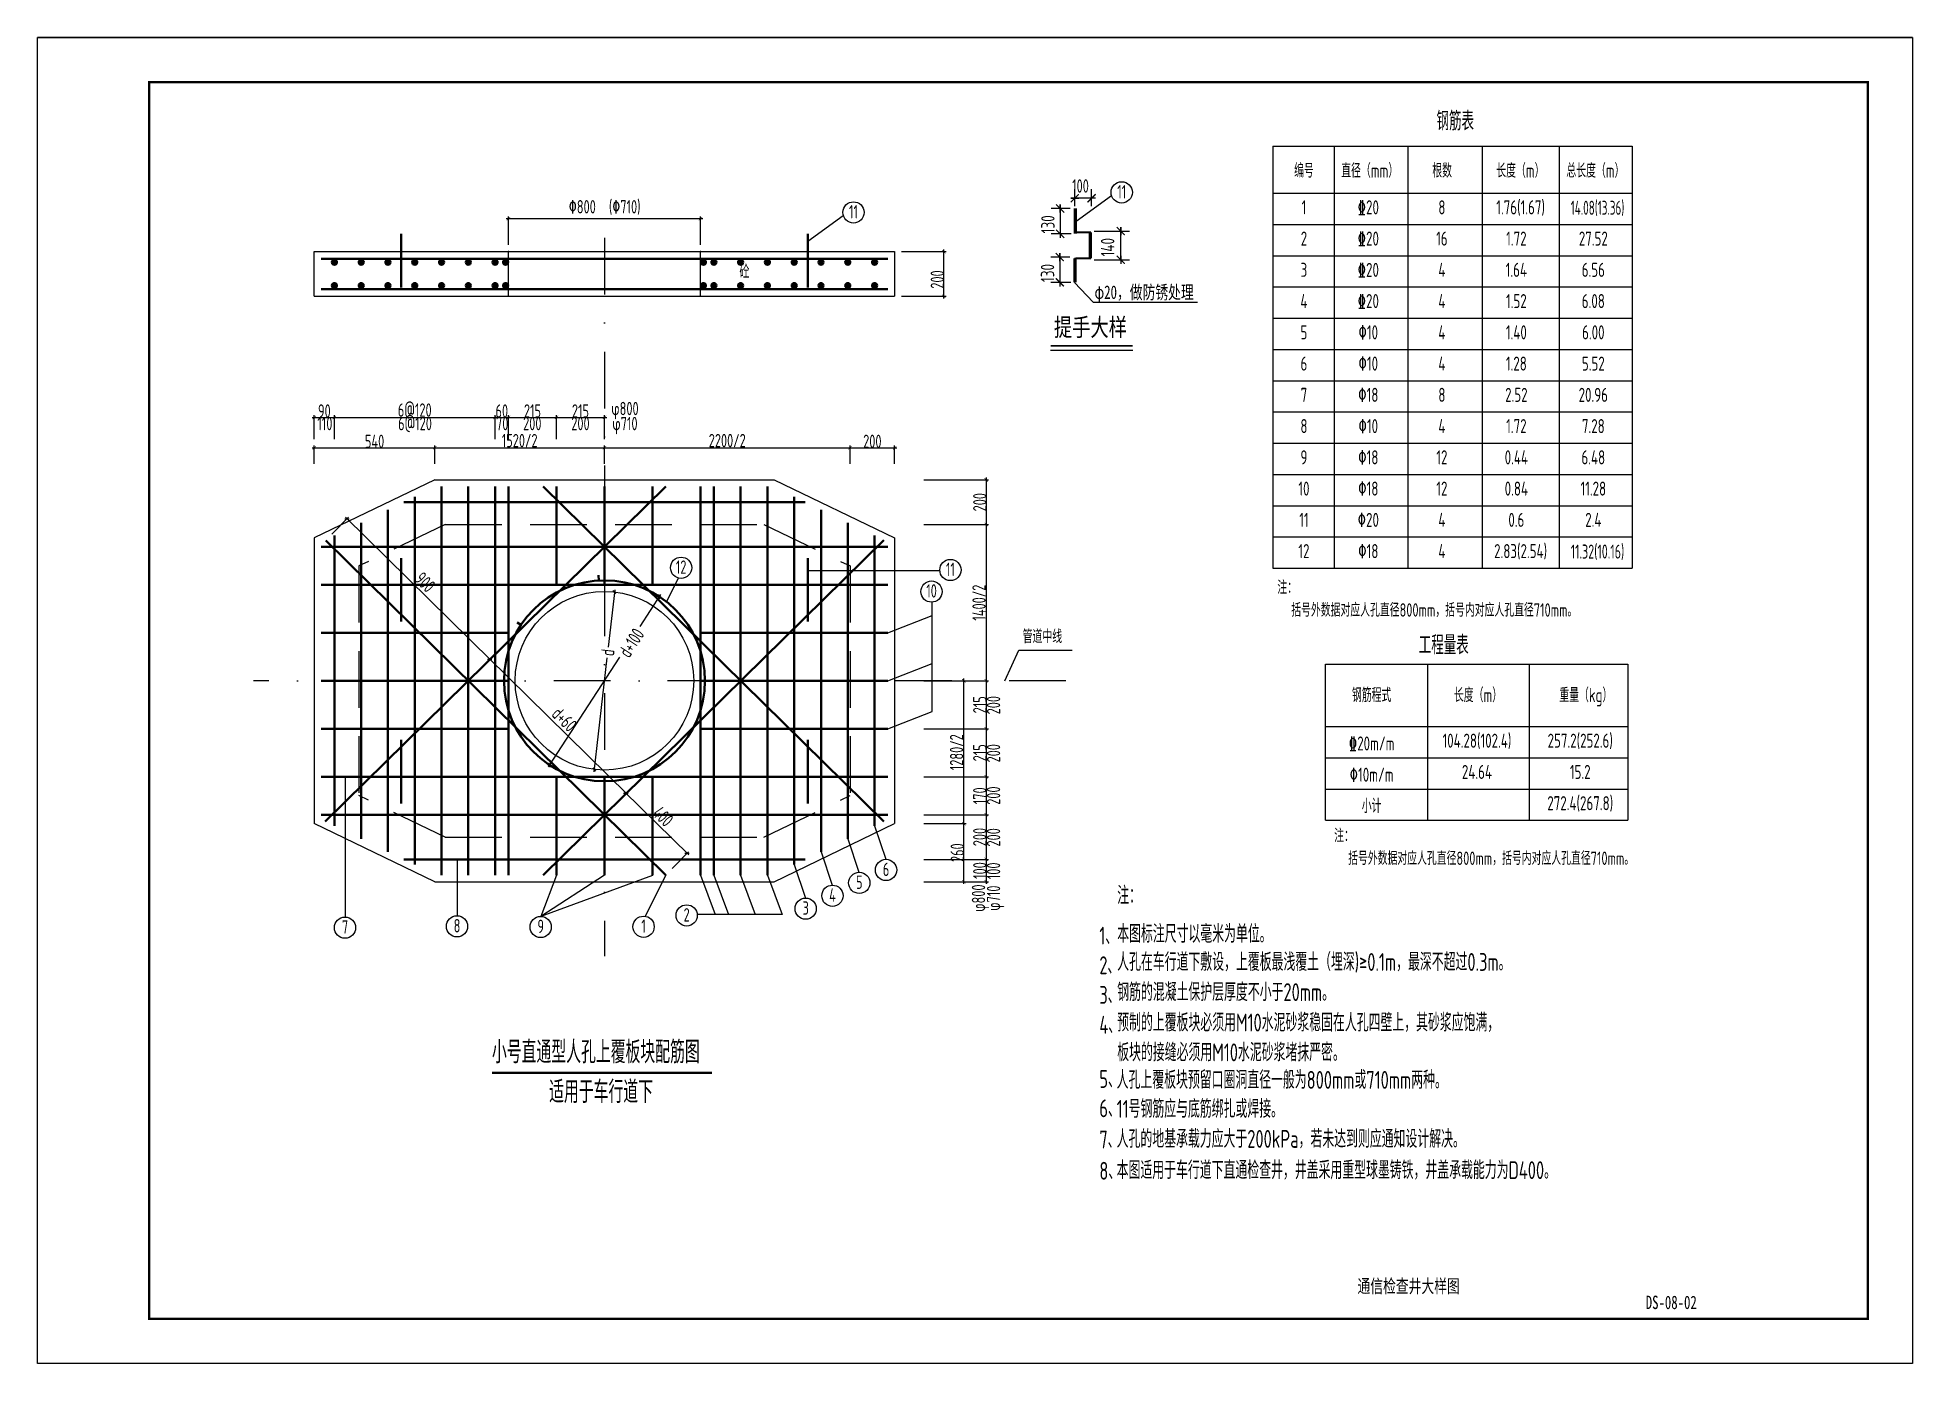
# Model space of a CAD drawing. Extents: x -527 to -107, y 689 to 986.
import ezdxf
from ezdxf.enums import TextEntityAlignment as Align

# ---------------------------------------------------------------- set-up
doc = ezdxf.new("R2010")
doc.units = 0
doc.linetypes.add('DASHDOT', pattern=[25.4, 12.7, -6.35, 0, -6.35])
doc.linetypes.add('DASHED', pattern=[19.05, 12.7, -6.35])
doc.layers.get('0').update_dxf_attribs({"linetype": 'CONTINUOUS'})
doc.layers.get('DEFPOINTS').update_dxf_attribs({"linetype": 'CONTINUOUS'})
for name, color, linetype in [('TK', 7, 'CONTINUOUS'), ('尺寸标注', 3, 'CONTINUOUS'), ('文字', 3, 'CONTINUOUS'), ('标注', 6, 'CONTINUOUS'), ('标注引线', 3, 'CONTINUOUS'), ('表格', 3, 'CONTINUOUS'), ('轮廓线', 1, 'CONTINUOUS')]:
    doc.layers.add(name, color=color, linetype=linetype)
doc.layers.add('钢筋', color=5, linetype='CONTINUOUS', lineweight=40)
doc.styles.add('GJ', font='tssdeng.shx', dxfattribs={"width": 0.75, "bigfont": 'hztxt.shx'})
doc.styles.add('HZTXT', font='仿宋_GB2312_0.ttf', dxfattribs={"width": 0.75, "height": 3})
doc.styles.get("Standard").update_dxf_attribs({"font": 'tssdeng.shx', "width": 0.7, "bigfont": 'tssdchn.shx'})
doc.styles.add('仿宋体', font='simfang.ttf', dxfattribs={"width": 0.7})
doc.dimstyles.get("Standard").update_dxf_attribs({"dimscale": 0, "dimtxt": 4.5, "dimasz": 1.5, "dimexe": 1, "dimexo": 3, "dimtad": 1, "dimdec": 4, "dimlfac": 10, "dimdsep": 46, "dimlunit": 6, "dimtxsty": 'HZTXT', "dimblk1": 'ARCHTICK', "dimblk2": 'ARCHTICK', "dimsah": 1, "dimcen": 2.5, "dimdle": 1, "dimadec": 0, "dimazin": 0, "dimtfac": 1, "dimtdec": 4, "dimtmove": 2, "dimatfit": 3, "dimldrblk": 'ARCHTICK', "dimfxl": 1, "dimtolj": 1, "dimtzin": 0, "dimarcsym": 0})

# ---------------------------------------------------------------- blocks, each defined once
blk = doc.blocks.new('_ARCHTICK')
at = {"color": 0, "linetype": 'ByBlock', "const_width": 0.15}
blk.add_lwpolyline([(-0.5, -0.5), (0.5, 0.5)], dxfattribs=at)
blk = doc.blocks.new('*D8')
at = {"layer": 'DEFPOINTS', "color": 0, "transparency": 16777216}
for p in [(-430.27, 842.01), (-395, 816.87), (-399.77, 812.01)]:
    blk.add_point(p, dxfattribs=at)
at = {"layer": '尺寸标注', "color": 0, "lineweight": -2, "transparency": 16777216}
for p, q in [((-428.87, 843.44), (-425.14, 847.23)), ((-425.99, 846.87), (-425, 846.87)), ((-425.85, 847.22), (-394.64, 816.52)), ((-398.37, 813.44), (-394.64, 817.23)), ((-395.49, 816.87), (-394.5, 816.87))]:
    blk.add_line(p, q, dxfattribs=at)
at = {"layer": '尺寸标注', "color": 0, "transparency": 16777216, "insert": (-408.76, 833.38), "char_height": 3, "attachment_point": 5, "rotation": 315.4735}
blk.add_mtext('\\A1;d+60', dxfattribs=at)
blk = doc.blocks.new('*D9')
at = {"layer": 'DEFPOINTS', "color": 0, "transparency": 16777216}
for p in [(-397.53, 861.89), (-402.01, 822.14)]:
    blk.add_point(p, dxfattribs=at)
at = {"layer": '尺寸标注', "color": 0, "lineweight": -2, "transparency": 16777216}
for p, q in [((-397.47, 862.38), (-398.92, 849.55)), ((-397.22, 861.5), (-397.84, 862.27)), ((-402.07, 821.64), (-399.19, 847.15)), ((-401.71, 821.75), (-402.32, 822.53))]:
    blk.add_line(p, q, dxfattribs=at)
at = {"layer": '尺寸标注', "color": 0, "transparency": 16777216, "insert": (-399.06, 848.35), "char_height": 3, "attachment_point": 5, "rotation": 83.5625}
blk.add_mtext('\\A1;d', dxfattribs=at)
blk = doc.blocks.new('*D7')
at = {"layer": 'DEFPOINTS', "color": 0, "transparency": 16777216}
for p in [(-387.52, 860.89), (-412.02, 823.14)]:
    blk.add_point(p, dxfattribs=at)
at = {"layer": '尺寸标注', "color": 0, "lineweight": -2, "transparency": 16777216}
for p, q in [((-387.25, 861.31), (-391.87, 854.19)), ((-387.42, 860.4), (-387.62, 861.37)), ((-412.3, 822.72), (-396.33, 847.32)), ((-411.92, 822.66), (-412.13, 823.63))]:
    blk.add_line(p, q, dxfattribs=at)
at = {"layer": '尺寸标注', "color": 0, "transparency": 16777216, "insert": (-393.73, 850.51), "char_height": 3, "attachment_point": 5, "rotation": 57.0089}
blk.add_mtext('\\A1;d+100', dxfattribs=at)
blk = doc.blocks.new('*D11')
at = {"layer": 'DEFPOINTS', "color": 0, "transparency": 16777216}
for p in [(-462.21, 873.43), (-425.5, 846.87), (-430.27, 842.01)]:
    blk.add_point(p, dxfattribs=at)
at = {"layer": '尺寸标注', "color": 0, "lineweight": -2, "transparency": 16777216}
for p, q in [((-460.81, 874.86), (-457.09, 878.65)), ((-457.93, 878.28), (-456.94, 878.29)), ((-457.79, 878.64), (-425.14, 846.52)), ((-428.87, 843.44), (-425.14, 847.23)), ((-425.99, 846.87), (-425, 846.87))]:
    blk.add_line(p, q, dxfattribs=at)
at = {"layer": '尺寸标注', "color": 0, "transparency": 16777216, "insert": (-439.98, 864.09), "char_height": 3, "attachment_point": 5, "rotation": 315.4735}
blk.add_mtext('\\A1;900', dxfattribs=at)
blk = doc.blocks.new('*D12')
at = {"layer": 'DEFPOINTS', "color": 0, "transparency": 16777216}
for p in [(-399.77, 812.01), (-381.27, 803.37), (-386.05, 798.51)]:
    blk.add_point(p, dxfattribs=at)
at = {"layer": '尺寸标注', "color": 0, "lineweight": -2, "transparency": 16777216}
for p, q in [((-398.37, 813.44), (-394.64, 817.23)), ((-395.49, 816.87), (-394.5, 816.87)), ((-395.35, 817.22), (-380.91, 803.02)), ((-384.64, 799.94), (-380.92, 803.73)), ((-381.77, 803.37), (-380.78, 803.37))]:
    blk.add_line(p, q, dxfattribs=at)
at = {"layer": '尺寸标注', "color": 0, "transparency": 16777216, "insert": (-386.64, 811.63), "char_height": 3, "attachment_point": 5, "rotation": 315.4735}
blk.add_mtext('\\A1;400', dxfattribs=at)
blk = doc.blocks.new('_DIMX')
blk.add_line((-150, 0), (150, 0))
at = {"const_width": 50}
blk.add_lwpolyline([(-150.36, -150.36), (150.36, 150.36)], dxfattribs=at)

msp = doc.modelspace()

# ---------------------------------------------------------------- hatches: boundary and pattern name
at = {"layer": '钢筋'}
h = msp.add_hatch(color=256, dxfattribs=at)
edge = h.paths.add_edge_path()
edge.add_arc((-460.27, 935.76), 0.563, 0, 360)
h = msp.add_hatch(color=256, dxfattribs=at)
edge = h.paths.add_edge_path()
edge.add_arc((-454.27, 935.76), 0.563, 0, 360)
h = msp.add_hatch(color=256, dxfattribs=at)
edge = h.paths.add_edge_path()
edge.add_arc((-448.27, 935.76), 0.563, 0, 360)
h = msp.add_hatch(color=256, dxfattribs=at)
edge = h.paths.add_edge_path()
edge.add_arc((-442.27, 935.76), 0.563, 0, 360)
h = msp.add_hatch(color=256, dxfattribs=at)
edge = h.paths.add_edge_path()
edge.add_arc((-436.27, 935.76), 0.563, 0, 360)
h = msp.add_hatch(color=256, dxfattribs=at)
edge = h.paths.add_edge_path()
edge.add_arc((-430.27, 935.76), 0.563, 0, 360)
h = msp.add_hatch(color=256, dxfattribs=at)
edge = h.paths.add_edge_path()
edge.add_arc((-424.27, 935.76), 0.563, 0, 360)
h = msp.add_hatch(color=256, dxfattribs=at)
edge = h.paths.add_edge_path()
edge.add_arc((-421.92, 935.76), 0.563, 0, 360)
h = msp.add_hatch(color=256, dxfattribs=at)
edge = h.paths.add_edge_path()
edge.add_arc((-377.62, 935.76), 0.563, 0, 360)
h = msp.add_hatch(color=256, dxfattribs=at)
edge = h.paths.add_edge_path()
edge.add_arc((-375.27, 935.76), 0.563, 0, 360)
h = msp.add_hatch(color=256, dxfattribs=at)
edge = h.paths.add_edge_path()
edge.add_arc((-369.27, 935.76), 0.563, 0, 360)
h = msp.add_hatch(color=256, dxfattribs=at)
edge = h.paths.add_edge_path()
edge.add_arc((-363.27, 935.76), 0.563, 0, 360)
h = msp.add_hatch(color=256, dxfattribs=at)
edge = h.paths.add_edge_path()
edge.add_arc((-357.27, 935.76), 0.563, 0, 360)
h = msp.add_hatch(color=256, dxfattribs=at)
edge = h.paths.add_edge_path()
edge.add_arc((-351.27, 935.76), 0.563, 0, 360)
h = msp.add_hatch(color=256, dxfattribs=at)
edge = h.paths.add_edge_path()
edge.add_arc((-345.27, 935.76), 0.563, 0, 360)
h = msp.add_hatch(color=256, dxfattribs=at)
edge = h.paths.add_edge_path()
edge.add_arc((-339.27, 935.76), 0.563, 0, 360)
h = msp.add_hatch(color=256, dxfattribs=at)
edge = h.paths.add_edge_path()
edge.add_arc((-460.27, 930.52), 0.563, 0, 360)
h = msp.add_hatch(color=256, dxfattribs=at)
edge = h.paths.add_edge_path()
edge.add_arc((-454.27, 930.52), 0.563, 0, 360)
h = msp.add_hatch(color=256, dxfattribs=at)
edge = h.paths.add_edge_path()
edge.add_arc((-448.27, 930.52), 0.563, 0, 360)
h = msp.add_hatch(color=256, dxfattribs=at)
edge = h.paths.add_edge_path()
edge.add_arc((-442.27, 930.52), 0.563, 0, 360)
h = msp.add_hatch(color=256, dxfattribs=at)
edge = h.paths.add_edge_path()
edge.add_arc((-436.27, 930.52), 0.563, 0, 360)
h = msp.add_hatch(color=256, dxfattribs=at)
edge = h.paths.add_edge_path()
edge.add_arc((-430.27, 930.52), 0.563, 0, 360)
h = msp.add_hatch(color=256, dxfattribs=at)
edge = h.paths.add_edge_path()
edge.add_arc((-424.27, 930.52), 0.563, 0, 360)
h = msp.add_hatch(color=256, dxfattribs=at)
edge = h.paths.add_edge_path()
edge.add_arc((-421.92, 930.52), 0.563, 0, 360)
h = msp.add_hatch(color=256, dxfattribs=at)
edge = h.paths.add_edge_path()
edge.add_arc((-377.62, 930.52), 0.563, 0, 360)
h = msp.add_hatch(color=256, dxfattribs=at)
edge = h.paths.add_edge_path()
edge.add_arc((-375.27, 930.52), 0.563, 0, 360)
h = msp.add_hatch(color=256, dxfattribs=at)
edge = h.paths.add_edge_path()
edge.add_arc((-369.27, 930.52), 0.563, 0, 360)
h = msp.add_hatch(color=256, dxfattribs=at)
edge = h.paths.add_edge_path()
edge.add_arc((-363.27, 930.52), 0.563, 0, 360)
h = msp.add_hatch(color=256, dxfattribs=at)
edge = h.paths.add_edge_path()
edge.add_arc((-357.27, 930.52), 0.563, 0, 360)
h = msp.add_hatch(color=256, dxfattribs=at)
edge = h.paths.add_edge_path()
edge.add_arc((-351.27, 930.52), 0.563, 0, 360)
h = msp.add_hatch(color=256, dxfattribs=at)
edge = h.paths.add_edge_path()
edge.add_arc((-345.27, 930.52), 0.563, 0, 360)
h = msp.add_hatch(color=256, dxfattribs=at)
edge = h.paths.add_edge_path()
edge.add_arc((-339.27, 930.52), 0.563, 0, 360)

# ---------------------------------------------------------------- linework, layer by layer
at = {"linetype": 'DASHDOT'}
for p, q in [((-399.77, 941.21), (-399.77, 780.31)), ((-296.45, 842.01), (-478.38, 842.01))]:
    msp.add_line(p, q, dxfattribs=at)
at = {"layer": 'TK', "linetype": 'Continuous'}
for p, q in [((-106.77, 986.1), (-526.77, 986.1)), ((-526.77, 986.1), (-106.77, 986.1)), ((-526.77, 689.1), (-526.77, 986.1)), ((-106.77, 986.1), (-106.77, 689.1)), ((-106.77, 689.1), (-526.77, 689.1))]:
    msp.add_line(p, q, dxfattribs=at)
at = {"layer": 'TK', "linetype": 'Continuous', "const_width": 0.5}
msp.add_lwpolyline([(-501.77, 699.1), (-501.77, 976.1), (-116.77, 976.1), (-116.77, 699.1), (-501.77, 699.1)], dxfattribs=at)
at = {"layer": '尺寸标注'}
for p, q in [((-295.34, 950.09), (-293.54, 950.09)), ((-294.44, 948.33), (-294.44, 952.09)), ((-290.65, 950.09), (-294.44, 950.09)), ((-289.75, 950.09), (-291.55, 950.09)), ((-290.65, 948.33), (-290.65, 952.09)), ((-421.77, 945.54), (-377.77, 945.54)), ((-421.27, 939.64), (-421.27, 946.04)), ((-378.27, 939.64), (-378.27, 946.04)), ((-295.44, 947.8), (-299.7, 947.8)), ((-297.7, 946.9), (-297.7, 948.7)), ((-297.7, 947.8), (-297.7, 942.14)), ((-295.24, 942.13), (-299.7, 942.13)), ((-297.7, 943.03), (-297.7, 941.23)), ((-290.05, 942.75), (-282.13, 942.75)), ((-284.13, 941.85), (-284.13, 943.65)), ((-284.13, 936.32), (-284.13, 942.74)), ((-333.27, 938.14), (-323.27, 938.14)), ((-323.77, 927.64), (-323.77, 938.64)), ((-295.52, 936.9), (-299.78, 936.9)), ((-297.78, 936), (-297.78, 937.8)), ((-297.78, 936.9), (-297.78, 931.24)), ((-284.13, 937.21), (-284.13, 935.41)), ((-290.05, 936.31), (-282.13, 936.31)), ((-295.32, 931.23), (-299.78, 931.23)), ((-297.78, 932.13), (-297.78, 930.33)), ((-333.27, 928.14), (-323.27, 928.14)), ((-465.27, 900.99), (-459.77, 900.99)), ((-464.77, 896.12), (-464.77, 901.49)), ((-460.77, 900.99), (-423.77, 900.99)), ((-460.27, 896.12), (-460.27, 901.49)), ((-424.77, 900.99), (-420.77, 900.99)), ((-424.27, 896.12), (-424.27, 901.49)), ((-421.77, 900.99), (-410.02, 900.99)), ((-421.27, 896.12), (-421.27, 901.49)), ((-411.02, 900.99), (-399.27, 900.99)), ((-410.52, 896.12), (-410.52, 901.49)), ((-399.77, 896.12), (-399.77, 901.49)), ((-464.77, 890.64), (-464.77, 894.7)), ((-437.77, 890.64), (-437.77, 894.7)), ((-399.77, 890.64), (-399.77, 894.7)), ((-399.77, 890.64), (-399.77, 894.7)), ((-344.77, 890.64), (-344.77, 894.7)), ((-344.77, 890.64), (-344.77, 894.7)), ((-334.77, 890.64), (-334.77, 894.7)), ((-465.27, 894.2), (-437.27, 894.2)), ((-438.27, 894.2), (-399.27, 894.2)), ((-400.27, 894.2), (-344.27, 894.2)), ((-345.27, 894.2), (-334.27, 894.2)), ((-328.21, 887.01), (-313.76, 887.01)), ((-314.26, 887.51), (-314.26, 876.51)), ((-328.21, 877.01), (-313.76, 877.01)), ((-328.21, 877.01), (-313.76, 877.01)), ((-314.26, 877.51), (-314.26, 841.51)), ((-328.21, 842.01), (-313.76, 842.01)), ((-328.21, 842.01), (-313.76, 842.01)), ((-328.21, 842.01), (-318.79, 842.01)), ((-319.29, 809.51), (-319.29, 842.51)), ((-314.26, 842.51), (-314.26, 830.76)), ((-314.26, 831.76), (-314.26, 820.01)), ((-328.21, 831.26), (-313.76, 831.26)), ((-328.21, 820.51), (-313.76, 820.51)), ((-314.26, 821.01), (-314.26, 811.51)), ((-328.21, 812.01), (-313.76, 812.01)), ((-314.26, 812.51), (-314.26, 801.51)), ((-328.21, 810.01), (-318.79, 810.01)), ((-328.21, 810.01), (-318.79, 810.01)), ((-319.29, 796.51), (-319.29, 810.51)), ((-314.26, 802.51), (-314.26, 796.51)), ((-328.21, 802.01), (-313.76, 802.01)), ((-328.21, 802.01), (-313.76, 802.01)), ((-328.21, 797.01), (-313.76, 797.01)), ((-328.21, 797.01), (-318.79, 797.01))]:
    msp.add_line(p, q, dxfattribs=at)
at = {"layer": '尺寸标注', "const_width": 0.5}
msp.add_lwpolyline([(-424.99, 754.21), (-375.65, 754.21)], dxfattribs=at)
at = {"layer": '尺寸标注'}
msp.add_point((-378.27, 945.54), dxfattribs=at)
at = {"layer": '尺寸标注', "color": 0, "linetype": 'ByBlock'}
for p in [(-421.27, 938.14), (-378.27, 938.14)]:
    msp.add_point(p, dxfattribs=at)
at = {"layer": '标注'}
for p, q in [((-294.15, 944.99), (-286.19, 950.72)), ((-354.24, 940.5), (-346.28, 946.23)), ((-354.24, 866.68), (-324.66, 866.68)), ((-385.89, 859.72), (-383.2, 865.02)), ((-326.38, 856.61), (-326.38, 859.61)), ((-336.27, 852.76), (-326.38, 856.61)), ((-326.38, 835.11), (-326.38, 856.61)), ((-310.11, 842.01), (-306.99, 848.89)), ((-306.99, 848.89), (-295.02, 848.89)), ((-336.27, 842.01), (-326.38, 845.86)), ((-336.27, 831.26), (-326.38, 835.11)), ((-457.86, 820.51), (-457.86, 789.1)), ((-345.27, 806.62), (-342.76, 799.13)), ((-339.27, 809.51), (-336.76, 802.02)), ((-351.27, 803.73), (-348.76, 796.24)), ((-432.74, 802.01), (-432.74, 789.39)), ((-410.52, 798.51), (-414.02, 789.24)), ((-399.77, 798.51), (-414.02, 789.24)), ((-389.02, 798.43), (-414.02, 789.24)), ((-386.05, 798.51), (-390.66, 789.27)), ((-378.27, 798.51), (-374.98, 789.64)), ((-375.27, 798.51), (-371.98, 789.64)), ((-369.27, 798.51), (-365.98, 789.64)), ((-363.27, 798.51), (-359.98, 789.64)), ((-357.27, 800.85), (-354.76, 793.35)), ((-359.98, 789.64), (-378.99, 789.64))]:
    msp.add_line(p, q, dxfattribs=at)
for centre in [(-283.91, 951.4), (-343.99, 946.91), (-382.6, 867.32), (-322.28, 866.83), (-326.52, 861.99), (-342.7, 796.75), (-336.7, 799.64), (-348.7, 793.86), (-381.36, 789.45), (-354.7, 790.97), (-457.9, 786.72), (-432.8, 787.01), (-414.06, 786.86), (-391.02, 786.91)]:
    msp.add_circle(centre, 2.38, dxfattribs=at)
at = {"layer": '标注引线'}
for p, q in [((-290.33, 926.83), (-294.45, 931.22)), ((-290.33, 926.83), (-266.91, 926.83)), ((-281.45, 916.02), (-299.83, 916.02))]:
    msp.add_line(p, q, dxfattribs=at)
at = {"layer": '标注引线', "const_width": 0.4}
msp.add_lwpolyline([(-281.45, 917.02), (-299.83, 917.02)], dxfattribs=at)
at = {"layer": '表格'}
for p, q in [((-250.05, 961.72), (-169.6, 961.72)), ((-250.05, 961.72), (-250.05, 867.22)), ((-236.31, 961.72), (-236.31, 867.22)), ((-219.82, 961.72), (-219.82, 867.22)), ((-203.14, 961.72), (-203.14, 867.22)), ((-185.91, 961.72), (-185.91, 867.22)), ((-169.6, 961.72), (-169.6, 867.22)), ((-250.05, 951.22), (-169.6, 951.22)), ((-250.05, 944.22), (-169.6, 944.22)), ((-250.05, 937.22), (-169.6, 937.22)), ((-250.05, 930.22), (-169.6, 930.22)), ((-250.05, 923.22), (-169.6, 923.22)), ((-250.05, 916.22), (-169.6, 916.22)), ((-250.05, 909.22), (-169.6, 909.22)), ((-250.05, 902.22), (-169.6, 902.22)), ((-250.05, 895.22), (-169.6, 895.22)), ((-250.05, 888.22), (-169.6, 888.22)), ((-250.05, 881.22), (-169.6, 881.22)), ((-250.05, 874.22), (-169.6, 874.22)), ((-250.05, 867.22), (-169.6, 867.22)), ((-238.28, 845.76), (-170.52, 845.76)), ((-238.28, 810.76), (-238.28, 845.76)), ((-215.4, 845.76), (-215.4, 810.76)), ((-192.67, 845.76), (-192.67, 810.76)), ((-170.52, 845.76), (-170.52, 810.76)), ((-238.28, 831.76), (-170.52, 831.76)), ((-238.28, 824.76), (-170.52, 824.76)), ((-238.28, 817.76), (-170.52, 817.76)), ((-238.28, 810.76), (-170.52, 810.76)), ((-238.28, 810.76), (-170.52, 810.76))]:
    msp.add_line(p, q, dxfattribs=at)
at = {"layer": '轮廓线'}
for p, q in [((-464.77, 938.14), (-334.77, 938.14)), ((-464.77, 928.14), (-464.77, 938.14)), ((-421.27, 928.14), (-421.27, 938.14)), ((-378.27, 928.14), (-378.27, 938.14)), ((-334.77, 938.14), (-334.77, 928.14)), ((-464.77, 928.14), (-334.77, 928.14)), ((-437.77, 887.01), (-464.77, 874.01)), ((-437.77, 887.01), (-361.77, 887.01)), ((-361.77, 887.01), (-334.77, 874.01)), ((-464.77, 874.01), (-464.77, 810.01)), ((-334.77, 874.01), (-334.77, 810.01)), ((-437.77, 797.01), (-464.77, 810.01)), ((-361.77, 797.01), (-334.77, 810.01)), ((-437.77, 797.01), (-361.77, 797.01))]:
    msp.add_line(p, q, dxfattribs=at)
at = {"layer": '轮廓线', "linetype": 'DASHED'}
for p, q in [((-435.49, 877.01), (-454.77, 867.73)), ((-435.49, 877.01), (-364.05, 877.01)), ((-364.05, 877.01), (-344.77, 867.73)), ((-454.77, 867.73), (-454.77, 816.3)), ((-344.77, 867.73), (-344.77, 816.3)), ((-435.49, 807.01), (-454.77, 816.3)), ((-364.05, 807.01), (-344.77, 816.3)), ((-435.49, 807.01), (-364.05, 807.01))]:
    msp.add_line(p, q, dxfattribs=at)
at = {"layer": '轮廓线'}
msp.add_circle((-399.77, 842.01), 20, dxfattribs=at)
at = {"layer": '钢筋'}
for p, q in [((-445.3, 930.11), (-445.3, 942.09)), ((-354.24, 930.11), (-354.24, 942.09)), ((-463.27, 936.55), (-336.27, 936.55)), ((-463.27, 929.73), (-336.27, 929.73)), ((-462.31, 810.5), (-386.05, 885.51)), ((-354.84, 882.01), (-444.7, 882.01)), ((-442.27, 883.18), (-442.27, 800.85)), ((-436.27, 885.51), (-436.27, 798.51)), ((-430.27, 885.51), (-430.27, 798.51)), ((-424.27, 885.51), (-424.27, 798.51)), ((-421.27, 885.51), (-421.27, 798.51)), ((-413.5, 885.51), (-337.23, 810.5)), ((-410.52, 885.51), (-410.52, 863.51)), ((-399.77, 885.51), (-399.77, 863.51)), ((-389.02, 885.51), (-389.02, 863.51)), ((-378.27, 885.51), (-378.27, 798.51)), ((-375.27, 885.51), (-375.27, 798.51)), ((-369.27, 885.51), (-369.27, 798.51)), ((-363.27, 885.51), (-363.27, 798.51)), ((-357.27, 883.18), (-357.27, 800.85)), ((-448.27, 880.29), (-448.27, 803.73)), ((-351.27, 880.29), (-351.27, 803.73)), ((-460.27, 874.52), (-460.27, 809.51)), ((-454.27, 877.4), (-454.27, 806.62)), ((-345.27, 877.4), (-345.27, 806.62)), ((-339.27, 874.52), (-339.27, 809.51)), ((-336.27, 872.01), (-463.27, 872.01)), ((-386.05, 798.51), (-462.21, 873.43)), ((-445.3, 855.26), (-445.3, 869.51)), ((-337.23, 873.53), (-413.5, 798.51)), ((-354.24, 855.26), (-354.24, 869.51)), ((-401.11, 865.67), (-401.04, 864.48)), ((-336.27, 863.51), (-463.27, 863.51)), ((-421.27, 852.76), (-463.27, 852.76)), ((-419.3, 855.1), (-418.46, 854.54)), ((-336.27, 852.76), (-378.27, 852.76)), ((-421.27, 842.01), (-463.27, 842.01)), ((-336.27, 842.01), (-378.27, 842.01)), ((-421.27, 831.26), (-463.27, 831.26)), ((-445.3, 828.76), (-445.3, 814.51)), ((-336.27, 831.26), (-378.27, 831.26)), ((-354.24, 828.76), (-354.24, 814.51)), ((-336.27, 820.51), (-463.27, 820.51)), ((-410.52, 820.51), (-410.52, 798.51)), ((-399.77, 820.51), (-399.77, 798.51)), ((-389.02, 820.51), (-389.02, 798.51)), ((-336.27, 812.01), (-463.27, 812.01)), ((-354.84, 802.01), (-444.7, 802.01))]:
    msp.add_line(p, q, dxfattribs=at)
at = {"layer": '钢筋', "const_width": 0.4}
for points in [[(-294.45, 942.13), (-294.45, 947.83)], [(-294.15, 942.14), (-294.15, 947.85)], [(-291.09, 942.45), (-294.45, 942.45)], [(-290.79, 942.46), (-294.15, 942.46)], [(-291.09, 936.61), (-291.09, 942.45)], [(-290.79, 936.62), (-290.79, 942.46)], [(-294.53, 931.23), (-294.53, 936.61)], [(-294.53, 936.61), (-291.09, 936.61)], [(-294.23, 931.22), (-294.23, 936.62)], [(-294.23, 936.62), (-290.79, 936.62)]]:
    msp.add_lwpolyline(points, dxfattribs=at)
at = {"layer": '钢筋'}
for centre, radius in [((-460.27, 935.76), 0.563), ((-454.27, 935.76), 0.563), ((-448.27, 935.76), 0.563), ((-442.27, 935.76), 0.563), ((-436.27, 935.76), 0.563), ((-430.27, 935.76), 0.563), ((-424.27, 935.76), 0.563), ((-421.92, 935.76), 0.563), ((-377.62, 935.76), 0.563), ((-375.27, 935.76), 0.563), ((-369.27, 935.76), 0.563), ((-363.27, 935.76), 0.563), ((-357.27, 935.76), 0.563), ((-351.27, 935.76), 0.563), ((-345.27, 935.76), 0.563), ((-339.27, 935.76), 0.563), ((-460.27, 930.52), 0.563), ((-454.27, 930.52), 0.563), ((-448.27, 930.52), 0.563), ((-442.27, 930.52), 0.563), ((-436.27, 930.52), 0.563), ((-430.27, 930.52), 0.563), ((-424.27, 930.52), 0.563), ((-421.92, 930.52), 0.563), ((-377.62, 930.52), 0.563), ((-375.27, 930.52), 0.563), ((-369.27, 930.52), 0.563), ((-363.27, 930.52), 0.563), ((-357.27, 930.52), 0.563), ((-351.27, 930.52), 0.563), ((-345.27, 930.52), 0.563), ((-339.27, 930.52), 0.563), ((-399.77, 842.01), 22.5)]:
    msp.add_circle(centre, radius, dxfattribs=at)

# ---------------------------------------------------------------- block references
at = {"layer": '尺寸标注'}
for name, p, xscale, yscale, zscale, rotation in [('_DIMX', (-294.44, 950.09), 0.005999999993946403, 0.005999999993946403, 0.005999999993946403, 180), ('_DIMX', (-290.65, 950.09), 0.005999999993946403, 0.005999999993946403, 0.005999999993946403, 180), ('_ARCHTICK', (-421.27, 945.54), 0.75, 0.75, 0.75, 180), ('_DIMX', (-297.7, 947.8), 0.005999999993946403, 0.005999999993946403, 0.005999999993946403, 270), ('_DIMX', (-297.7, 942.13), 0.005999999993946403, 0.005999999993946403, 0.005999999993946403, 270), ('_DIMX', (-284.12, 942.74), 0.005999999993946403, 0.005999999993946403, 0.005999999993946403, 270), ('_ARCHTICK', (-323.77, 938.14), 0.75, 0.75, 0.75, 90), ('_DIMX', (-297.78, 936.9), 0.005999999993946403, 0.005999999993946403, 0.005999999993946403, 270), ('_DIMX', (-284.12, 936.31), 0.005999999993946403, 0.005999999993946403, 0.005999999993946403, 270), ('_ARCHTICK', (-323.77, 928.14), 0.75, 0.75, 0.75, 270), ('_DIMX', (-297.78, 931.24), 0.005999999993946403, 0.005999999993946403, 0.005999999993946403, 270), ('_ARCHTICK', (-464.77, 900.99), 0.75, 0.75, 0.75, 180), ('_ARCHTICK', (-460.27, 900.99), 0.75, 0.75, 0.75, 180), ('_ARCHTICK', (-424.27, 900.99), 0.75, 0.75, 0.75, 180), ('_ARCHTICK', (-421.27, 900.99), 0.75, 0.75, 0.75, 180), ('_ARCHTICK', (-410.52, 900.99), 0.75, 0.75, 0.75, 180), ('_ARCHTICK', (-464.77, 894.2), 0.75, 0.75, 0.75, 180), ('_ARCHTICK', (-437.77, 894.2), 0.75, 0.75, 0.75, 180), ('_ARCHTICK', (-399.77, 894.2), 0.75, 0.75, 0.75, 180), ('_ARCHTICK', (-344.77, 894.2), 0.75, 0.75, 0.75, 180), ('_ARCHTICK', (-314.26, 887.01), 0.75, 0.75, 0.75, 90), ('_ARCHTICK', (-314.26, 877.01), 0.75, 0.75, 0.75, 270), ('_ARCHTICK', (-314.26, 877.01), 0.75, 0.75, 0.75, 90), ('_ARCHTICK', (-319.29, 842.01), 0.75, 0.75, 0.75, 90), ('_ARCHTICK', (-314.26, 842.01), 0.75, 0.75, 0.75, 270), ('_ARCHTICK', (-314.26, 842.01), 0.75, 0.75, 0.75, 90), ('_ARCHTICK', (-314.26, 831.26), 0.75, 0.75, 0.75, 270), ('_ARCHTICK', (-314.26, 831.26), 0.75, 0.75, 0.75, 90), ('_ARCHTICK', (-314.26, 820.51), 0.75, 0.75, 0.75, 270), ('_ARCHTICK', (-314.26, 820.51), 0.75, 0.75, 0.75, 90), ('_ARCHTICK', (-314.26, 812.01), 0.75, 0.75, 0.75, 270), ('_ARCHTICK', (-314.26, 812.01), 0.75, 0.75, 0.75, 90), ('_ARCHTICK', (-319.29, 810.01), 0.75, 0.75, 0.75, 270), ('_ARCHTICK', (-319.29, 810.01), 0.75, 0.75, 0.75, 90), ('_ARCHTICK', (-314.26, 802.01), 0.75, 0.75, 0.75, 270), ('_ARCHTICK', (-314.26, 802.01), 0.75, 0.75, 0.75, 90), ('_ARCHTICK', (-319.29, 797.01), 0.75, 0.75, 0.75, 270), ('_ARCHTICK', (-314.26, 797.01), 0.75, 0.75, 0.75, 270)]:
    msp.add_blockref(name, p, dxfattribs=dict(at, xscale=xscale, yscale=yscale, zscale=zscale, rotation=rotation))
at = {"layer": '尺寸标注', "xscale": 0.75, "yscale": 0.75, "zscale": 0.75}
for p in [(-378.27, 945.54), (-460.27, 900.99), (-424.27, 900.99), (-421.27, 900.99), (-410.52, 900.99), (-399.77, 900.99), (-437.77, 894.2), (-399.77, 894.2), (-344.77, 894.2), (-334.77, 894.2)]:
    msp.add_blockref('_ARCHTICK', p, dxfattribs=at)

# ---------------------------------------------------------------- texts
at = {"layer": 'TK', "linetype": 'Continuous', "style": '仿宋体', "width": 0.7}
for s, p in [('通信检查井大样图', (-219.64, 706.48)), ('DS-08-02', (-160.81, 702.79))]:
    msp.add_text(s, height=3, dxfattribs=at).set_placement(p, align=Align.MIDDLE)
at = {"layer": '尺寸标注', "style": 'GJ', "width": 0.7}
msp.add_text('100', height=3, dxfattribs=at).set_placement((-295.02, 951.34))
at = {"layer": '尺寸标注', "width": 0.7}
for s, p in [('%%130800', (-404.74, 946.68)), ('(%%130710)', (-395.24, 946.68)), ('φ800', (-395.19, 901.49)), ('110', (-462.4, 898.12)), ('6@120', (-442.21, 898.12)), ('70', (-422.68, 898.12)), ('200', (-415.94, 898.12)), ('200', (-405.15, 898.12)), ('φ710', (-395.19, 898.12))]:
    msp.add_text(s, height=3, dxfattribs=at).set_placement(p, align=Align.CENTER)
at = {"layer": '尺寸标注', "style": 'GJ', "width": 0.75}
for s, p in [('130', (-298.95, 942.22)), ('140', (-285.56, 937.04)), ('130', (-299.03, 931.32))]:
    msp.add_text(s, height=3, rotation=90, dxfattribs=at).set_placement(p)
at = {"layer": '尺寸标注', "width": 0.7}
for s, p in [('200', (-311.12, 836.55)), ('200', (-311.12, 825.78)), ('200', (-311.12, 816.29)), ('200', (-311.12, 806.94)), ('100', (-311.12, 799.44)), ('φ800', (-314.49, 793.32)), ('φ710', (-311.12, 793.32))]:
    msp.add_text(s, height=3, rotation=90, dxfattribs=at).set_placement(p, align=Align.CENTER)
for s, height, p in [('注：', 4, (-284.92, 791.95)), ('1、', 4, (-288.92, 782.91)), ('本图标注尺寸以毫米为单位。', 4, (-284.92, 783.32)), ('人孔在车行道下敷设，上覆板最浅覆土（埋深)≥0.1m，最深不超过0.3m。', 4, (-284.92, 777.03)), ('2、', 4, (-288.92, 776.29)), ('3、', 4, (-288.92, 769.66)), ('钢筋的混凝土保护层厚度不小于20mm。', 4, (-284.92, 770.27)), ('4、', 4, (-288.92, 762.97)), ('预制的上覆板块必须用M10水泥砂浆稳固在人孔四壁上，其砂浆应饱满，', 4, (-284.92, 763.46)), ('小号直通型人孔上覆板块配筋图', 5, (-424.98, 756.34)), ('板块的接缝必须用M10水泥砂浆堵抹严密。', 4, (-284.92, 756.78)), ('适用于车行道下', 5, (-412.17, 747.43)), ('5、', 4, (-288.92, 750.82)), ('人孔上覆板块预留口圈洞直径一般为800mm或710mm两种。', 4, (-285.04, 750.62)), ('6、', 4, (-288.92, 744.25)), ('11号钢筋应与底筋绑扎或焊接。', 4, (-285.04, 744.12)), ('7、', 4, (-288.92, 737.25)), ('人孔的地基承载力应大于200kPa，若未达到则应通知设计解决。', 4, (-285.04, 737.4)), ('8、', 4, (-288.92, 730.26)), ('本图适用于车行道下直通检查井，井盖采用重型球墨铸铁，井盖承载能力为D400。', 4, (-285.04, 730.4))]:
    msp.add_text(s, height=height, dxfattribs=at).set_placement(p)
at = {"layer": '尺寸标注', "char_height": 3, "attachment_point": 5, "rotation": 90}
for s, insert in [('\\A1;200', (-325.21, 931.89)), ('\\A1;200', (-315.7, 882.01)), ('\\A1;1400/2', (-315.87, 859.51)), ('\\A1;215', (-315.7, 836.64)), ('\\A1;1280/2', (-320.9, 826.01)), ('\\A1;215', (-315.7, 825.89)), ('\\A1;170', (-315.7, 816.26)), ('\\A1;200', (-315.7, 807.01)), ('\\A1;260', (-320.73, 803.51)), ('\\A1;100', (-315.7, 799.51))]:
    msp.add_mtext(s, dxfattribs=dict(at, insert=insert))
at = {"layer": '尺寸标注', "char_height": 3, "attachment_point": 5}
for s, insert in [('\\A1;90', (-462.52, 902.43)), ('\\A1;6@120', (-442.27, 902.43)), ('\\A1;60', (-422.77, 902.43)), ('\\A1;215', (-415.9, 902.43)), ('\\A1;215', (-405.15, 902.43)), ('\\A1;540', (-451.27, 895.64)), ('\\A1;1520/2', (-418.77, 895.81)), ('\\A1;2200/2', (-372.27, 895.81)), ('\\A1;200', (-339.77, 895.64))]:
    msp.add_mtext(s, dxfattribs=dict(at, insert=insert))
at = {"layer": '文字', "style": 'HZTXT'}
for s, height, width, p in [('φ20，做防锈处理', 3, 0.7, (-290, 927.55)), ('提手大样', 4, 0.75, (-299.1, 919.21))]:
    msp.add_text(s, height=height, dxfattribs=dict(at, width=width)).set_placement(p)
at = {"layer": '标注', "width": 0.7}
for s, p in [('11', (-283.9, 950.05)), ('11', (-343.99, 945.56)), ('砼', (-368.43, 932.19)), ('12', (-382.6, 865.97)), ('11', (-322.28, 865.47)), ('10', (-326.51, 860.64)), ('管道中线', (-301.67, 850.44)), ('5', (-342.69, 795.39)), ('6', (-336.69, 798.28)), ('4', (-348.69, 792.51)), ('2', (-381.36, 788.09)), ('3', (-354.69, 789.62)), ('7', (-457.89, 785.37)), ('8', (-432.8, 785.65)), ('9', (-414.05, 785.51)), ('1', (-391.01, 785.56))]:
    msp.add_text(s, height=3, dxfattribs=at).set_placement(p, align=Align.CENTER)
at = {"layer": '表格'}
for s, height, width, p in [('钢筋表', 4.2, 0.7, (-209.19, 965.29)), ('编号', 3.15, 0.7, (-243.09, 954.7)), ('直径（mm）', 3.15, 0.7, (-228.36, 954.7)), ('根数', 3.15, 0.7, (-212.13, 954.7)), ('长度（m）', 3.15, 0.7, (-194.61, 954.7)), ('总长度（m）', 3.15, 0.7, (-177.8, 954.7)), ('1', 3.15, 0.7, (-243.09, 946.48)), ('%%13220', 3.15, 0.7, (-228.68, 946.48)), ('8', 3.15, 0.7, (-212.19, 946.48)), ('1.76(1.67)', 3.15, 0.7, (-194.56, 946.48)), ('14.08(13.36)', 3.15, 0.6, (-177.33, 946.38)), ('2', 3.15, 0.7, (-243.09, 939.48)), ('%%13220', 3.15, 0.7, (-228.68, 939.48)), ('16', 3.15, 0.7, (-212.19, 939.48)), ('1.72', 3.15, 0.7, (-195.51, 939.48)), ('27.52', 3.15, 0.7, (-178.27, 939.48)), ('3', 3.15, 0.7, (-243.09, 932.48)), ('%%13220', 3.15, 0.7, (-228.68, 932.48)), ('4', 3.15, 0.7, (-212.19, 932.48)), ('1.64', 3.15, 0.7, (-195.51, 932.48)), ('6.56', 3.15, 0.7, (-178.27, 932.48)), ('4', 3.15, 0.7, (-243.09, 925.48)), ('%%13220', 3.15, 0.7, (-228.68, 925.48)), ('4', 3.15, 0.7, (-212.19, 925.48)), ('1.52', 3.15, 0.7, (-195.51, 925.48)), ('6.08', 3.15, 0.7, (-178.27, 925.48)), ('5', 3.15, 0.7, (-243.09, 918.48)), ('%%13010', 3.15, 0.7, (-228.68, 918.48)), ('4', 3.15, 0.7, (-212.19, 918.48)), ('1.40', 3.15, 0.7, (-195.51, 918.48)), ('6.00', 3.15, 0.7, (-178.27, 918.48)), ('6', 3.15, 0.7, (-243.09, 911.48)), ('%%13010', 3.15, 0.7, (-228.68, 911.48)), ('4', 3.15, 0.7, (-212.19, 911.48)), ('1.28', 3.15, 0.7, (-195.51, 911.48)), ('5.52', 3.15, 0.7, (-178.27, 911.48)), ('7', 3.15, 0.7, (-243.09, 904.48)), ('%%13018', 3.15, 0.7, (-228.68, 904.48)), ('8', 3.15, 0.7, (-212.19, 904.48)), ('2.52', 3.15, 0.7, (-195.51, 904.48)), ('20.96', 3.15, 0.7, (-178.27, 904.48)), ('8', 3.15, 0.7, (-243.09, 897.48)), ('%%13010', 3.15, 0.7, (-228.68, 897.48)), ('4', 3.15, 0.7, (-212.19, 897.48)), ('1.72', 3.15, 0.7, (-195.51, 897.48)), ('7.28', 3.15, 0.7, (-178.27, 897.48)), ('9', 3.15, 0.7, (-243.09, 890.48)), ('%%13018', 3.15, 0.7, (-228.68, 890.48)), ('12', 3.15, 0.7, (-212.19, 890.48)), ('0.44', 3.15, 0.7, (-195.51, 890.48)), ('6.48', 3.15, 0.7, (-178.27, 890.48)), ('10', 3.15, 0.7, (-243.09, 883.48)), ('%%13018', 3.15, 0.7, (-228.68, 883.48)), ('12', 3.15, 0.7, (-212.19, 883.48)), ('0.84', 3.15, 0.7, (-195.51, 883.48)), ('11.28', 3.15, 0.7, (-178.27, 883.48)), ('11', 3.15, 0.7, (-243.09, 876.48)), ('%%13020', 3.15, 0.7, (-228.68, 876.48)), ('4', 3.15, 0.7, (-212.19, 876.48)), ('0.6', 3.15, 0.7, (-195.51, 876.48)), ('2.4', 3.15, 0.7, (-178.27, 876.48)), ('12', 3.15, 0.7, (-243.09, 869.48)), ('%%13018', 3.15, 0.7, (-228.68, 869.48)), ('4', 3.15, 0.7, (-212.19, 869.48)), ('2.83(2.54)', 3.15, 0.7, (-194.56, 869.48)), ('11.32(10.16)', 3.15, 0.65, (-177.33, 869.38)), ('工程量表', 4.2, 0.7, (-211.78, 847.91)), ('钢筋程式', 3.15, 0.7, (-227.93, 837.23)), ('长度（m）', 3.15, 0.7, (-204.1, 837.23)), ('重量（kg）', 3.15, 0.7, (-179.95, 837.23)), ('%%13220m/m', 3.15, 0.7, (-227.93, 826.4)), ('104.28(102.4)', 3.15, 0.7, (-204.34, 827.02)), ('257.2(252.6)', 3.15, 0.7, (-181.2, 827.02)), ('%%13010m/m', 3.15, 0.7, (-227.93, 819.4)), ('24.64', 3.15, 0.7, (-204.34, 820.02)), ('15.2', 3.15, 0.7, (-181.2, 820.02)), ('小计', 3.15, 0.7, (-227.93, 812.4)), ('272.4(267.8)', 3.15, 0.7, (-181.2, 813.02))]:
    msp.add_text(s, height=height, dxfattribs=dict(at, width=width)).set_placement(p, align=Align.CENTER)
at = {"layer": '表格', "width": 0.7}
for s, p in [('注：', (-249.06, 861.43)), ('括号外数据对应人孔直径800mm，括号内对应人孔直径710mm。', (-245.93, 856.37)), ('注：', (-236.32, 805.83)), ('括号外数据对应人孔直径800mm，括号内对应人孔直径710mm。', (-233.19, 800.76))]:
    msp.add_text(s, height=3, dxfattribs=at).set_placement(p)

# ---------------------------------------------------------------- dimensions: what is measured, and where the dimension line sits
at = {"layer": '尺寸标注'}
for p1, p2, text, picture, middle in [((-462.21, 873.43), (-430.27, 842.01), '900', '*D11', (-439.98, 864.09)), ((-430.27, 842.01), (-399.77, 812.01), 'd+60', '*D8', (-408.76, 833.38)), ((-399.77, 812.01), (-386.05, 798.51), '400', '*D12', (-386.64, 811.63))]:
    dim = msp.add_aligned_dim(p1=p1, p2=p2, distance=6.81, text=text, dimstyle='Standard', override={"dimscale": 1, "dimtxt": 3, "dimexe": 0.5, "dimexo": 2, "dimdec": 0, "dimzin": 0, "dimlunit": 2, "dimtxsty": 'Standard', "dimtsz": 0.35, "dimdle": 0.5}, dxfattribs=at)
    dim.commit()
    dim.dimension.update_dxf_attribs({"geometry": picture, "text_midpoint": middle})
for p1, p2, text, picture, middle in [((-412.02, 823.14), (-387.52, 860.89), 'd+100', '*D7', (-393.73, 850.51)), ((-402.01, 822.14), (-397.53, 861.89), 'd', '*D9', (-399.06, 848.35))]:
    dim = msp.add_diameter_dim_2p(p1=p1, p2=p2, text=text, dimstyle='Standard', override={"dimscale": 1, "dimtxt": 3, "dimexe": 0.5, "dimexo": 2, "dimdec": 0, "dimzin": 0, "dimlunit": 2, "dimtxsty": 'Standard', "dimtsz": 0.35, "dimdle": 0.5}, dxfattribs=at)
    dim.commit()
    dim.dimension.update_dxf_attribs({"geometry": picture, "text_midpoint": middle, "dimtype": 163})

doc.saveas('drawing.dxf')
